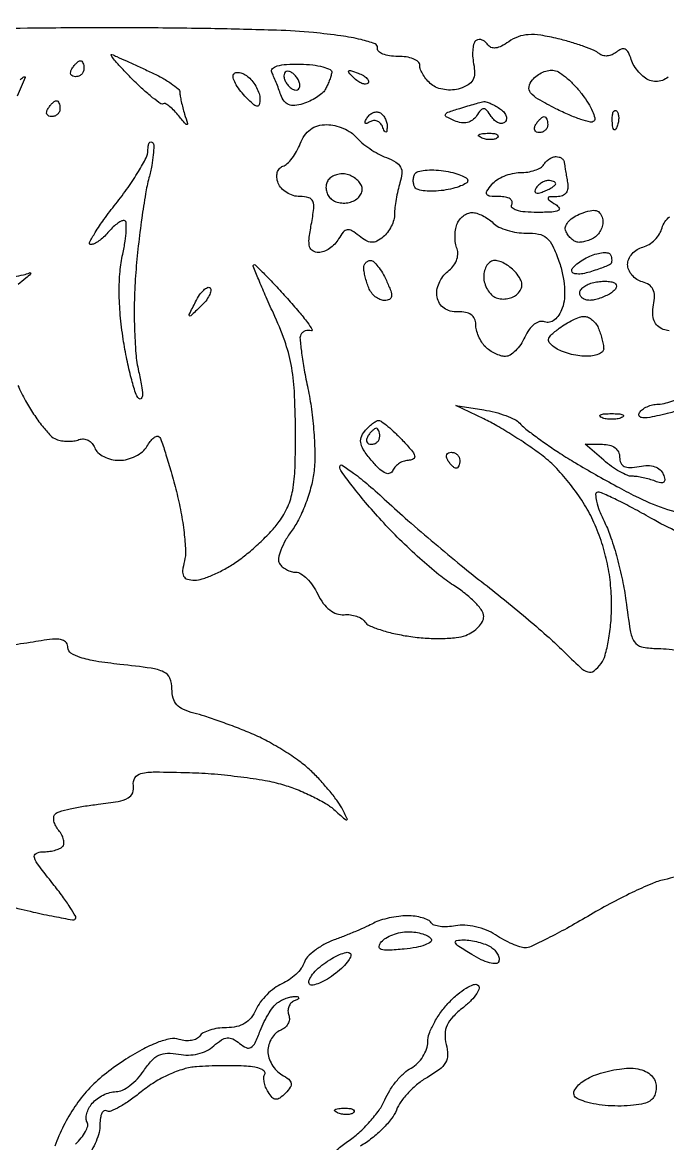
# Model space of a CAD drawing. Extents: x 0 to 102, y 0 to 135.
# Drawn here: x 12.55 to 19.37, y 74.41 to 86.27 of the extents above; entities that cross this region are included whole.
import ezdxf

# ---------------------------------------------------------------- set-up
doc = ezdxf.new("R2010")
doc.units = 0
doc.header["$MEASUREMENT"] = 0

msp = doc.modelspace()

# ---------------------------------------------------------------- linework, layer by layer
for points in [[(19.38032, 85.69651, -0.082035), (19.31731, 85.660523, -0.088886), (19.250249, 85.648464, -0.092012), (19.184039, 85.660711, -0.074376), (19.125583, 85.693785, -0.045749), (19.067867, 85.748072, -0.044829), (19.019465, 85.81377, -0.059579), (18.988806, 85.88127, 0.040076), (18.958521, 85.955485, 0.161223), (18.924288, 85.989592, 0.216212), (18.883121, 85.991156, 0.076358), (18.831292, 85.960067, -0.073435), (18.785329, 85.932132, -0.078066), (18.734205, 85.91942, -0.085931), (18.685937, 85.923463, -0.120695), (18.648057, 85.943924, 0.083386), (18.597179, 85.976468, 0.013769), (18.488389, 86.019311, 0.014796), (18.356261, 86.062808, 0.012598), (18.21454, 86.101001, 0.019679), (18.030056, 86.138147, 0.054933), (17.898386, 86.144682, 0.073755), (17.792144, 86.122324, 0.064177), (17.691344, 86.069483, -0.034976), (17.615218, 86.023738, -0.083468), (17.552499, 86.004019, -0.129275), (17.504107, 86.009808, -0.161646), (17.469608, 86.038673, 0.076025), (17.444015, 86.068731, 0.089313), (17.411881, 86.087799, 0.100739), (17.378343, 86.093094, 0.128036), (17.3485, 86.083899, 0.179413), (17.325184, 86.053991, 0.0484), (17.312415, 85.994201, 0.042566), (17.310254, 85.918654, 0.033112), (17.320316, 85.837045, -0.048043), (17.329818, 85.735029, -0.123912), (17.311667, 85.663857, -0.133169), (17.263096, 85.612862, -0.059476), (17.178011, 85.574237, -0.060631), (17.098392, 85.559236, -0.052483), (17.013399, 85.562618, -0.054517), (16.93463, 85.58303, -0.082747), (16.87364, 85.618569, -0.042625), (16.826639, 85.664873, -0.039616), (16.786884, 85.719571, -0.042079), (16.759503, 85.774124, -0.095559), (16.7508, 85.819244, 0.219009), (16.733539, 85.85676, 0.079986), (16.682459, 85.88799, 0.060411), (16.607232, 85.908683, 0.040547), (16.51815, 85.914635, -0.038694), (16.430264, 85.920181, -0.064515), (16.358897, 85.939872, -0.094235), (16.314021, 85.969658, -0.249521), (16.30271, 86.005231, 0.369579), (16.277338, 86.048854, 0.025596), (16.129955, 86.092001, 0.024029), (15.915574, 86.132245, 0.010277), (15.62591, 86.16628, 0.016314), (15.234908, 86.191254, 0.0033), (14.539336, 86.208339, 0.003479), (13.729732, 86.217244, 0.00325), (12.9015, 86.215208, 0.001536), (11.6908, 86.200644, 0.016104)], [(12.522021, 85.66683, -0.0149), (12.553273, 85.694378, -0.174926), (12.568296, 85.6998, -0.537557), (12.574672, 85.69016, -0.001122), (12.491048, 85.494777, -0.005028)], [(19.388208, 83.01054, -0.069273), (19.327125, 83.024719, -0.093286), (19.267001, 83.061784, -0.113578), (19.229411, 83.116011, -0.094347), (19.215154, 83.189428, -0.048177), (19.223869, 83.283277, 0.045038), (19.233547, 83.380841, 0.114356), (19.218182, 83.449918, 0.138211), (19.176535, 83.49728, 0.079934), (19.106631, 83.528104, -0.079997), (19.04693, 83.554439, -0.072794), (18.996293, 83.598888, -0.075747), (18.962158, 83.654088, -0.100999), (18.9504, 83.7117, -0.104048), (18.962542, 83.769414, -0.075835), (18.997805, 83.824907, -0.07214), (19.050107, 83.869799, -0.077529), (19.111778, 83.896642, 0.076712), (19.176639, 83.924748, 0.055901), (19.238149, 83.973851, 0.055901), (19.287252, 84.035361, 0.076712), (19.315358, 84.100222, -0.088625), (19.344526, 84.163392, -0.079179), (19.394727, 84.215435, -0.078271)], [(12.497431, 82.432412, 0.023874), (12.578627, 82.269316, 0.018857), (12.664881, 82.127797, 0.022084), (12.757406, 82.000694, 0.021709), (12.843916, 81.901421, 0.1115), (12.904268, 81.861144, 0.052546), (12.960284, 81.846158, 0.035864), (13.026006, 81.840577, 0.036147), (13.090927, 81.844427, 0.058794), (13.144383, 81.858017, -0.112844), (13.192508, 81.864881, -0.100215), (13.241149, 81.850745, -0.094184), (13.282825, 81.817699, -0.086758), (13.310928, 81.770762, 0.119607), (13.345758, 81.720338, 0.065082), (13.40831, 81.677705, 0.059039), (13.487391, 81.64881, 0.05816), (13.571441, 81.639, 0.063075), (13.657867, 81.649946, 0.05375), (13.743941, 81.682283, 0.056204), (13.816844, 81.729947, 0.092576), (13.863851, 81.786345, -0.035702), (13.89879, 81.839491, -0.06286), (13.935642, 81.876854, -0.096453), (13.968472, 81.893713, -0.2734), (13.992452, 81.887548, -0.115684), (14.015725, 81.850015, -0.004777), (14.065124, 81.698497, -0.008078), (14.119418, 81.516187, -0.005624), (14.17505, 81.308765, -0.016363), (14.223539, 81.089951, -0.017418), (14.256452, 80.872937, -0.017268), (14.271735, 80.685023, -0.073262), (14.260542, 80.573062, 0.031822), (14.24149, 80.469702, 0.152392), (14.252315, 80.411471, 0.208392), (14.291653, 80.380071, 0.065778), (14.367877, 80.37, 0.078673), (14.447452, 80.382599, 0.023988), (14.561834, 80.425915, 0.023363), (14.687162, 80.487494, 0.023547), (14.80586, 80.56035, 0.023697), (14.925863, 80.650627, 0.015601), (15.055373, 80.765033, 0.015709), (15.174673, 80.884516, 0.029036), (15.262521, 80.989844, 0.056713), (15.353818, 81.147901, 0.058685), (15.405977, 81.320637, 0.036657), (15.430718, 81.5606, 0.008706), (15.435563, 81.962744, 0.01189), (15.42368, 82.370335, 0.033611), (15.389575, 82.652881, 0.039261), (15.321504, 82.90292, 0.021742), (15.201817, 83.195954, -0.004406), (15.115303, 83.388428, -0.007279), (15.046049, 83.552662, -0.00213), (14.989383, 83.694438, -0.365338), (14.994254, 83.708916, -0.343317), (15.009797, 83.707109, -0.002524), (15.107823, 83.609707, -0.007892), (15.220307, 83.493184, -0.00481), (15.349634, 83.352217, -0.007778), (15.472035, 83.211864, -0.016415), (15.561605, 83.098527, -0.022456), (15.613544, 83.021134, -0.698438), (15.603434, 83.008455, 0.083267), (15.570698, 83.013591, 0.082339), (15.537942, 83.007804, 0.086732), (15.510214, 82.992214, 0.107994), (15.491888, 82.969103, 0.139493), (15.483497, 82.92248, 0.007808), (15.500528, 82.774719, 0.011531), (15.52794, 82.597457, 0.008156), (15.566534, 82.399769, -0.019245), (15.604415, 82.179917, -0.014418), (15.629756, 81.935496, -0.014629), (15.640245, 81.703695, -0.032062), (15.631702, 81.526359, -0.035934), (15.601819, 81.365861, -0.024704), (15.546161, 81.18926, -0.024981), (15.475273, 81.02375, -0.045538), (15.399042, 80.898185, 0.029402), (15.330125, 80.7925, 0.038778), (15.280989, 80.688547, 0.043109), (15.255699, 80.599886, 0.188505), (15.265329, 80.547243, 0.079139), (15.295895, 80.511791, 0.053394), (15.340221, 80.481814, 0.052627), (15.390765, 80.461462, 0.069521), (15.439877, 80.4546, -0.148776), (15.492872, 80.438474, -0.049449), (15.55619, 80.386259, -0.044078), (15.618867, 80.310979, -0.037692), (15.671132, 80.22195, 0.044511), (15.729985, 80.124753, 0.068575), (15.798326, 80.054325, 0.08228), (15.872679, 80.013772, 0.107043), (15.949463, 80.004369, -0.052962), (16.016489, 80.003404, -0.052556), (16.081998, 79.988394, -0.057422), (16.136421, 79.962442, -0.114884), (16.169833, 79.928825, 0.154126), (16.214887, 79.889992, 0.022187), (16.329978, 79.846518, 0.023439), (16.475067, 79.806375, 0.018094), (16.636368, 79.775876, 0.021394), (16.807506, 79.757337, 0.020445), (16.982221, 79.753101, 0.020883), (17.136561, 79.762125, 0.065844), (17.23725, 79.785877, 0.054548), (17.310048, 79.823053, 0.057475), (17.371685, 79.874544, 0.064187), (17.413634, 79.93186, 0.126574), (17.4276, 79.986145, 0.159197), (17.407234, 80.048488, 0.034763), (17.333416, 80.135953, 0.032901), (17.229718, 80.229604, 0.026421), (17.106973, 80.31648, -0.030948), (16.953626, 80.427112, -0.011386), (16.751054, 80.601096, -0.011236), (16.537835, 80.801675, -0.01325), (16.345573, 81.001159, -0.008711), (16.176706, 81.192516, -0.012468), (16.034277, 81.368398, -0.008381), (15.922618, 81.518684, -0.156825), (15.9048, 81.574096, -0.593315), (15.928953, 81.587285, -0.017091), (16.049491, 81.503872, -0.01782), (16.208312, 81.376707, -0.0093), (16.397365, 81.207728, 0.007257), (16.625238, 81.002368, 0.004192), (16.904976, 80.761643, 0.004189), (17.189808, 80.524727, 0.00701), (17.433715, 80.330926, -0.006481), (17.663122, 80.149041, -0.005367), (17.902778, 79.949604, -0.005423), (18.11857, 79.761998, -0.014497), (18.266912, 79.622278, 0.008691), (18.448135, 79.447574, 0.106744), (18.530217, 79.398703, 0.253645), (18.594341, 79.409874, 0.067637), (18.668762, 79.487171, 0.090386), (18.7122, 79.576845, 0.023461), (18.747952, 79.73385, 0.02306), (18.772425, 79.91979, 0.021631), (18.780374, 80.11122, 0.026488), (18.767647, 80.343562, 0.027633), (18.73043, 80.569947, 0.027674), (18.668544, 80.79053, 0.026744), (18.582087, 81.00553, 0.032094), (18.480675, 81.191175, 0.024348), (18.347201, 81.381001, 0.024706), (18.19947, 81.552557, 0.039028), (18.055173, 81.68233, 0.013548), (17.907358, 81.789506, 0.009454), (17.73522, 81.902616, 0.009545), (17.56592, 82.004872, 0.019479), (17.42861, 82.077286), (17.1315, 82.219472), (17.4276, 82.172582, -0.024412), (17.547158, 82.147614, -0.02574), (17.661572, 82.111449, -0.026505), (17.75631, 82.070203, -0.095683), (17.8083, 82.030317, 0.043536), (17.861164, 81.980256, 0.007842), (17.968692, 81.897581, 0.008406), (18.098141, 81.804583, 0.007517), (18.235515, 81.712379, 0.009993), (18.399244, 81.610613, 0.004896), (18.611608, 81.487228, 0.004855), (18.834897, 81.363255, 0.007026), (19.034715, 81.258445, 0.033798), (19.332858, 81.13188, 0.034359), (19.643714, 81.047454, 0.021492)], [(12.456391, 83.584634, 0.017731), (12.559077, 83.602872, 0.065618), (12.62094, 83.624915, -0.359532), (12.631852, 83.62251, -0.374059), (12.631281, 83.611602, -0.027214), (12.582637, 83.566452, -0.007118), (12.499765, 83.499503, 0.033546)], [(19.501926, 82.167909, -0.00417), (19.370062, 82.133663, -0.007359), (19.260561, 82.107903, -0.01969), (19.1585, 82.089653, -0.081629), (19.096121, 82.091233, -0.25841), (19.072264, 82.111083, -0.235367), (19.075204, 82.143209, -0.096106), (19.106442, 82.177065, -0.051616), (19.155634, 82.205943, -0.048731), (19.213888, 82.225916, -0.054777), (19.272643, 82.233208, 0.067875), (19.356244, 82.245807, 0.009581), (19.522784, 82.298107, 0.010779)], [(19.488751, 80.876154, -0.022253), (19.193902, 81.028092, 0.007134), (19.005543, 81.132477, 0.0098), (18.83309, 81.220551, 0.006887), (18.687258, 81.288993, 0.10666), (18.633466, 81.3006, 0.41757), (18.611702, 81.278585, 0.054154), (18.620452, 81.2058, 0.037941), (18.653073, 81.101709, 0.019979), (18.708298, 80.977878, -0.033665), (18.774088, 80.818796, -0.015155), (18.839715, 80.602456, -0.014925), (18.895479, 80.368903, -0.01969), (18.931458, 80.153028, 0.008573), (18.977098, 79.835873, 0.100066), (19.020902, 79.719332, 0.199782), (19.096705, 79.66551, 0.05256), (19.247624, 79.647614, -0.021162), (19.358568, 79.64147, -0.014665), (19.483209, 79.625559, -0.014817)], [(12.402204, 76.919371, 0.005537), (12.660992, 76.857031, 0.00871), (12.884694, 76.809843, 0.003533), (13.075186, 76.774509, 0.237101), (13.105983, 76.783674, 0.347786), (13.109802, 76.809554, 0.011056), (13.051025, 76.906511, 0.01703), (12.971052, 77.02312, 0.010435), (12.869346, 77.155233, -0.007238), (12.718885, 77.348114, -0.081713), (12.673835, 77.433615, -0.357451), (12.689988, 77.475922, -0.130603), (12.756513, 77.4936, 0.031548), (12.821499, 77.497704, 0.03188), (12.88522, 77.509952, 0.033616), (12.939026, 77.527832, 0.099668), (12.971266, 77.549266, 0.17442), (12.985359, 77.579199, 0.081568), (12.982403, 77.622531, 0.065749), (12.963593, 77.672173, 0.049847), (12.93101, 77.72051, -0.051912), (12.898604, 77.769015, -0.067497), (12.880277, 77.819149, -0.083148), (12.878084, 77.863182, -0.168892), (12.893, 77.894, -0.128075), (12.935656, 77.919029, -0.012879), (13.050899, 77.94847, -0.015494), (13.192438, 77.976186, -0.011731), (13.349206, 77.998107, 0.014129), (13.558921, 78.028457, 0.080311), (13.665159, 78.065115, 0.177365), (13.713115, 78.119007, 0.137142), (13.7213, 78.197791, -0.18147), (13.736666, 78.277702, -0.201997), (13.800116, 78.323303, -0.057907), (13.949689, 78.33965, -0.005663), (14.3135, 78.333044, -0.013554), (14.577199, 78.318107, -0.01107), (14.858213, 78.288255, -0.011228), (15.115681, 78.24923, -0.028632), (15.29945, 78.206176, -0.022266), (15.452894, 78.153292, -0.018842), (15.610001, 78.08424, -0.019259), (15.748525, 78.0103, -0.049249), (15.84051, 77.943622, 0.001778), (15.960022, 77.838359, 0.228533), (15.978558, 77.833245, 0.503258), (15.984084, 77.844451, 0.003193), (15.92439, 77.9589, 0.037702), (15.873592, 78.039475, 0.013924), (15.79061, 78.145141, 0.013708), (15.693262, 78.255913, 0.016056), (15.59483, 78.35531, 0.03314), (15.475783, 78.453949, 0.016589), (15.313549, 78.563159, 0.016394), (15.137503, 78.665488, 0.02325), (14.9742, 78.74382, 0.007935), (14.811391, 78.809773, 0.006681), (14.63699, 78.874555, 0.006749), (14.476195, 78.929416, 0.018504), (14.36085, 78.962371, -0.044763), (14.250434, 79.000285, -0.104228), (14.180002, 79.051415, -0.117749), (14.141251, 79.122224, -0.066679), (14.1282, 79.219656, 0.099214), (14.10572, 79.33183, 0.185892), (14.042681, 79.397738, 0.075539), (13.907208, 79.438057, 0.007948), (13.5783, 79.478578, -0.012194), (13.324589, 79.512024, -0.038982), (13.15862, 79.551477, -0.065156), (13.059664, 79.598237, -0.255138), (13.0284, 79.655519, 0.159139), (13.011932, 79.705948, 0.161854), (12.968979, 79.736523, 0.088116), (12.892626, 79.745877, 0.025796), (12.7746, 79.733385, -0.000142), (12.660529, 79.715357, -0.000089), (12.527013, 79.694319, -0.000089), (12.395503, 79.673645, -0.000163)], [(19.46069, 77.23058, -0.016189), (19.336541, 77.198924, 0.046394), (19.20538, 77.156907, 0.011081), (18.996561, 77.062425, 0.011295), (18.760635, 76.942687, 0.010957), (18.52792, 76.811245, -0.007541), (18.305751, 76.683751, -0.010319), (18.101742, 76.576173, -0.007389), (17.929145, 76.492832, -0.109199), (17.863853, 76.4784, -0.081646), (17.810299, 76.487204, -0.021654), (17.72924, 76.518565, -0.021371), (17.638878, 76.562796, -0.020529), (17.551367, 76.615132, 0.050853), (17.45517, 76.665021, 0.038335), (17.341325, 76.700258, 0.039077), (17.226899, 76.717017, 0.064136), (17.129324, 76.711078, -0.034598), (17.044326, 76.700854, -0.043885), (16.965338, 76.703791, -0.050128), (16.902681, 76.718135, -0.174746), (16.870688, 76.743546, 0.143415), (16.839293, 76.771774, 0.041407), (16.777715, 76.795282, 0.037962), (16.700568, 76.811404, 0.032545), (16.617759, 76.8168, 0.031324), (16.527506, 76.81114, 0.022519), (16.42795, 76.794022, 0.022862), (16.334337, 76.769015, 0.044764), (16.263202, 76.739257, -0.015333), (16.188259, 76.70259, -0.005517), (16.079512, 76.654895, -0.005466), (15.959123, 76.605218, -0.006459), (15.844163, 76.560958, 0.036218), (15.736755, 76.512089, 0.037606), (15.638941, 76.448761, 0.040443), (15.563514, 76.381179, 0.113491), (15.527685, 76.320495, -0.084409), (15.496982, 76.260904, -0.041818), (15.440227, 76.197197, -0.039934), (15.368628, 76.139342, -0.046632), (15.292222, 76.096943, 0.056199), (15.212928, 76.050942, 0.036674), (15.132711, 75.981814, 0.036691), (15.063515, 75.901772, 0.056576), (15.017589, 75.82275, -0.06613), (14.966333, 75.7383, -0.086661), (14.898621, 75.678871, -0.082628), (14.812135, 75.644071, -0.054474), (14.705332, 75.6324, 0.035425), (14.613782, 75.625905, 0.039973), (14.527796, 75.606538, 0.043825), (14.458767, 75.57824, 0.135974), (14.422173, 75.544359, -0.140884), (14.389305, 75.514509, -0.072799), (14.336028, 75.497324, -0.063147), (14.271491, 75.494705, -0.055499), (14.205322, 75.507873, 0.125381), (14.1094, 75.513431, 0.043306), (13.974896, 75.475023, 0.03437), (13.809855, 75.398649, 0.018207), (13.616233, 75.282969, 0.026864), (13.409551, 75.132695, 0.036231), (13.241191, 74.974331, 0.037475), (13.101778, 74.797868, 0.032076), (12.982091, 74.593403, 0.026537), (12.888402, 74.379252, 0.031672)], [(15.872347, 74.340008, -0.0301), (15.986356, 74.427251, 0.035111), (16.105623, 74.520425, 0.026797), (16.222608, 74.637776, 0.027407), (16.320689, 74.760199, 0.055714), (16.380736, 74.867715, -0.040951), (16.432905, 74.967951, -0.031907), (16.504848, 75.067555, -0.03279), (16.584446, 75.152166, -0.064832), (16.659315, 75.205715, 0.071928), (16.726661, 75.255336, 0.056537), (16.783675, 75.325952, 0.057639), (16.822361, 75.405807, 0.084192), (16.8354, 75.482697, -0.089181), (16.850951, 75.569193, -0.034507), (16.901331, 75.680578, -0.032805), (16.973954, 75.796583, -0.034778), (17.059846, 75.899713, -0.026931), (17.151707, 75.9858, -0.038999), (17.242103, 76.050493, -0.044279), (17.319479, 76.08832, -0.234085), (17.365116, 76.084032, -0.327822), (17.378466, 76.05096, -0.081193), (17.353603, 75.994057, -0.052434), (17.296186, 75.922872, -0.028544), (17.212424, 75.847881, 0.031324), (17.099929, 75.746033, 0.084591), (17.038968, 75.657617, 0.104809), (17.01788, 75.565895, 0.065855), (17.030484, 75.456188, -0.060928), (17.044318, 75.345378, -0.130978), (17.022524, 75.262784, -0.103505), (16.95793, 75.189835, -0.029701), (16.831065, 75.106643, 0.040932), (16.729324, 75.036613, 0.032103), (16.63117, 74.945384, 0.033022), (16.550491, 74.847978, 0.065696), (16.503031, 74.759962, -0.074303), (16.452305, 74.669628, -0.0309), (16.359646, 74.564357, -0.029724), (16.244696, 74.461938, -0.033848), (16.123095, 74.378619, 0.032784)], [(13.106438, 74.399761, 0.036278), (13.168708, 74.464924, 0.049922), (13.213773, 74.532168, 0.060604), (13.236845, 74.591724, 0.203261), (13.230622, 74.632212, -0.141294), (13.219854, 74.670692, -0.064747), (13.227046, 74.722781, -0.056569), (13.249697, 74.779571, -0.050086), (13.285276, 74.832406, -0.061588), (13.335381, 74.879559, -0.044107), (13.401286, 74.919412, -0.044586), (13.472049, 74.946582, -0.069484), (13.536629, 74.9556, 0.113972), (13.604074, 74.971176, 0.047439), (13.68427, 75.020205, 0.04367), (13.76368, 75.091389, 0.043187), (13.829846, 75.175533, -0.038568), (13.912427, 75.282569, -0.098107), (13.990712, 75.340974, -0.107504), (14.080752, 75.362171, -0.052167), (14.199126, 75.351819, 0.052049), (14.301902, 75.342807, 0.053943), (14.403053, 75.355448, 0.05635), (14.495037, 75.388472, 0.068685), (14.570763, 75.439662, -0.035612), (14.651627, 75.502471, -0.124224), (14.713408, 75.524465, -0.143867), (14.772867, 75.512972, -0.054054), (14.844311, 75.465681, 0.065747), (14.914686, 75.42142, 0.250727), (14.964739, 75.424487, 0.144796), (15.008522, 75.473345, 0.019941), (15.062691, 75.600333, -0.024863), (15.105028, 75.69694, -0.025), (15.156677, 75.788684, -0.02578), (15.209646, 75.863784, -0.084852), (15.254443, 75.904333, -0.036189), (15.299112, 75.92839, -0.028891), (15.350242, 75.947864, -0.029726), (15.399915, 75.960374, -0.062788), (15.4395, 75.962826, -0.069072), (15.464425, 75.957735, -0.414161), (15.469581, 75.946954, -0.184891), (15.457409, 75.932645, -0.028485), (15.423103, 75.916355, 0.107128), (15.387811, 75.892221, 0.0975), (15.364231, 75.854873, 0.093777), (15.355996, 75.810067, 0.090539), (15.364515, 75.764751, -0.118473), (15.37056, 75.71871, -0.100629), (15.355761, 75.671846, -0.092439), (15.322277, 75.631342, -0.082493), (15.275162, 75.603672, 0.098852), (15.224781, 75.571842, 0.066858), (15.182105, 75.518715, 0.063868), (15.153245, 75.453329, 0.07215), (15.1434, 75.385459, 0.077526), (15.15437, 75.315135, 0.055834), (15.18689, 75.242517, 0.055672), (15.234817, 75.178657, 0.075654), (15.29145, 75.134273, -0.035036), (15.364611, 75.085947, -0.181858), (15.389773, 75.045563, -0.202688), (15.380702, 75.001388, -0.044576), (15.330227, 74.940426, -0.035506), (15.269679, 74.887412, -0.179948), (15.227434, 74.87471, -0.197179), (15.18953, 74.893178, -0.043651), (15.145459, 74.952268, -0.045558), (15.119667, 75.003997, -0.048831), (15.104393, 75.058364, -0.054315), (15.101073, 75.107288, -0.128913), (15.111675, 75.141911, 0.346268), (15.108622, 75.168788, 0.09822), (15.071326, 75.194041, 0.055901), (15.003973, 75.213969, 0.028034), (14.915743, 75.224602, 0.012337), (14.804086, 75.228983, 0.006204), (14.663017, 75.229283, 0.006157), (14.517083, 75.225986, 0.009078), (14.389111, 75.219189, 0.055306), (14.252533, 75.194094, 0.033225), (14.098017, 75.136173, 0.03174), (13.942816, 75.053684, 0.03436), (13.803583, 74.954142, -0.019013), (13.684878, 74.863648, -0.027928), (13.573554, 74.794242, -0.026842), (13.480583, 74.749563, -0.241508), (13.436922, 74.753048, 0.278964), (13.41042, 74.753299, 0.147727), (13.387398, 74.72823, 0.076739), (13.371773, 74.677053, 0.035806), (13.3668, 74.607704, -0.060551), (13.356649, 74.52419, -0.036298), (13.325696, 74.429029, -0.03588), (13.280451, 74.337423, -0.051312)]]:
    msp.add_lwpolyline(points, format="xyb")
for points in [[(13.4937, 85.935472, -0.001136), (13.544076, 85.912695, -0.000164), (13.646641, 85.865999, -0.000186), (13.767883, 85.810696, -0.000159), (13.89555, 85.752357, -0.017949), (14.017081, 85.691409, -0.025766), (14.119608, 85.628231, -0.023904), (14.195762, 85.570148, -0.221368), (14.2128, 85.53355, 0.041289), (14.215985, 85.495041, 0.011721), (14.227254, 85.435969, 0.011723), (14.24317, 85.369607, 0.012156), (14.262006, 85.304869, -0.004137), (14.292984, 85.204436, -0.466982), (14.286226, 85.194185, -0.251369), (14.270294, 85.200518, -0.002558), (14.190191, 85.296635, 0.022747), (14.141353, 85.350646, 0.037044), (14.094752, 85.3912, 0.043257), (14.055928, 85.415303, 0.311316), (14.035235, 85.412503, -0.356945), (14.010754, 85.41122, -0.010835), (13.924289, 85.477633, -0.016849), (13.821165, 85.566332, -0.010268), (13.7052, 85.677565, -0.007338), (13.59718, 85.788739, -0.017372), (13.520931, 85.875396, -0.037692), (13.485361, 85.926126, -0.73269)], [(13.160293, 85.869, -0.210953), (13.174559, 85.862701, -0.081139), (13.186641, 85.844149, -0.061769), (13.194864, 85.816789, -0.042167), (13.1976, 85.7844, -0.105053), (13.190742, 85.75212, -0.099167), (13.171282, 85.724651, -0.09642), (13.142207, 85.70624, -0.093332), (13.108007, 85.6998, -0.108972), (13.077979, 85.706423, -0.182303), (13.060091, 85.724651, -0.161196), (13.057459, 85.752074, -0.082592), (13.0707, 85.7844, -0.029505), (13.093457, 85.816783, -0.035638), (13.118586, 85.844149, -0.038439), (13.142465, 85.863455, -0.151918)], [(15.485732, 85.83278, -0.02316), (15.617542, 85.824351, -0.038982), (15.726374, 85.803635, -0.048146), (15.801448, 85.775185, -0.329068), (15.818526, 85.7421, -0.035243), (15.809366, 85.702932, -0.017303), (15.792531, 85.654543, -0.017074), (15.771488, 85.60526, -0.023768), (15.749118, 85.562832, -0.084131), (15.71516, 85.522566, -0.033574), (15.656862, 85.479595, -0.032042), (15.586385, 85.440726, -0.034853), (15.513437, 85.41241, -0.050586), (15.427031, 85.394939, -0.121794), (15.362889, 85.404238, -0.138519), (15.315585, 85.441076, -0.074143), (15.280733, 85.507078, 0.006265), (15.25726, 85.571312, 0.005007), (15.230408, 85.639951, 0.005063), (15.204274, 85.702984, 0.012756), (15.183619, 85.74818, -0.334966), (15.190857, 85.785364, -0.115273), (15.24195, 85.813446, -0.054034), (15.340796, 85.829913, -0.018667)], [(14.939432, 85.693549, -0.05667), (14.985113, 85.645952, -0.043436), (15.023736, 85.585001, -0.044528), (15.050105, 85.520667, -0.075142), (15.0588, 85.463139, -0.061137), (15.051459, 85.403328, -0.400262), (15.028222, 85.388594, -0.139876), (14.986904, 85.409808, -0.01176), (14.900419, 85.494648, -0.03102), (14.842633, 85.561951, -0.042386), (14.800022, 85.629507, -0.048879), (14.77658, 85.688145, -0.204359), (14.78105, 85.725058, -0.207188), (14.805258, 85.743026, -0.106978), (14.843668, 85.74367, -0.076145), (14.89087, 85.726527, -0.048125)], [(15.3972, 85.7421, 0.076764), (15.36485, 85.75579, 0.154201), (15.337451, 85.754176, 0.186277), (15.319304, 85.73783, 0.117858), (15.3126, 85.709786, 0.085235), (15.318821, 85.673558, 0.053414), (15.337451, 85.634678, 0.051777), (15.364838, 85.599173, 0.064269), (15.3972, 85.5729, 0.076764), (15.42955, 85.55921, 0.154201), (15.456949, 85.560824, 0.186277), (15.475096, 85.57717, 0.117858), (15.4818, 85.605214, 0.085235), (15.475579, 85.641442, 0.053414), (15.456949, 85.680322, 0.051777), (15.429562, 85.715827, 0.064269)], [(16.098799, 85.736661, -0.036269), (16.153586, 85.711113, -0.070189), (16.192024, 85.681954, -0.120343), (16.208725, 85.654227, -0.278911), (16.203139, 85.631539, -0.20742), (16.17723, 85.6213, -0.082976), (16.139042, 85.628971, -0.063152), (16.09486, 85.652535, -0.043285), (16.05144, 85.689302, -0.011214), (15.998409, 85.745184, -0.400052), (15.998806, 85.76153, -0.286372), (16.017844, 85.765939, -0.008399)], [(18.172254, 85.766878, -0.099706), (18.232163, 85.742017, -0.029344), (18.311712, 85.681444, -0.028194), (18.39519, 85.601171, -0.026937), (18.470469, 85.510835, -0.022626), (18.532962, 85.418625, -0.034475), (18.577731, 85.332937, -0.037369), (18.602247, 85.263152, -0.268305), (18.593383, 85.229983, -0.259692), (18.556406, 85.21946, -0.020627), (18.454706, 85.247844, -0.023821), (18.329734, 85.295033, -0.015767), (18.190923, 85.360419, -0.012878), (18.002022, 85.463004, -0.09141), (17.922986, 85.530331, -0.224145), (17.907473, 85.593201, -0.12404), (17.942295, 85.666049, -0.062208), (17.991507, 85.712247, -0.054137), (18.052847, 85.747481, -0.056929), (18.116468, 85.767125, -0.095377)], [(12.906493, 85.446, -0.210953), (12.920759, 85.439701, -0.081139), (12.932841, 85.421149, -0.061769), (12.941064, 85.393789, -0.042167), (12.9438, 85.3614, -0.105053), (12.936942, 85.32912, -0.099167), (12.917482, 85.301651, -0.09642), (12.888407, 85.28324, -0.093332), (12.854207, 85.2768, -0.108972), (12.824179, 85.283423, -0.182303), (12.806291, 85.301651, -0.161196), (12.803659, 85.329074, -0.082592), (12.8169, 85.3614, -0.029505), (12.839657, 85.393783, -0.035638), (12.864786, 85.421149, -0.038439), (12.888665, 85.440455, -0.151918)], [(17.4276, 85.436272, -0.122812), (17.45134, 85.434434, -0.020947), (17.494032, 85.418193, -0.021755), (17.543602, 85.394314, -0.017876), (17.59435, 85.364704, -0.060905), (17.637101, 85.329737, -0.094362), (17.662973, 85.289849, -0.125728), (17.668248, 85.251612, -0.169686), (17.6532, 85.2204, -0.170147), (17.621889, 85.205339, -0.124482), (17.58337, 85.210627, -0.09353), (17.543063, 85.236499, -0.060657), (17.5076, 85.27925, 0.028554), (17.461059, 85.343296, 0.214315), (17.428315, 85.359644, 0.230793), (17.395931, 85.345459, 0.033026), (17.351538, 85.285622, -0.088646), (17.308591, 85.239438, -0.106847), (17.254888, 85.214679, -0.095901), (17.191124, 85.212901, -0.059328), (17.118888, 85.233817, -0.018809), (17.031325, 85.274825, -0.391516), (17.022239, 85.299805, -0.214021), (17.04802, 85.323901, -0.008463), (17.1738, 85.364612, -0.002296), (17.257887, 85.389843, -0.002934), (17.335597, 85.412277, -0.002276), (17.400915, 85.430399, -0.024735)], [(18.832313, 85.338487, -0.126455), (18.848661, 85.310829, -0.060344), (18.855358, 85.269772, -0.05415), (18.852192, 85.222603, -0.051402), (18.838991, 85.176337, -0.054073), (18.820248, 85.141087, -0.470617), (18.80483, 85.139628, -0.168741), (18.792874, 85.164311, -0.018894), (18.787879, 85.22745, -0.028489), (18.788809, 85.286347, -0.077125), (18.798176, 85.326954, -0.208169), (18.813797, 85.342397, -0.296942)], [(16.333646, 85.315487, -0.084302), (16.363279, 85.289403, -0.057913), (16.387304, 85.251515, -0.056823), (16.402423, 85.20821, -0.072265), (16.405721, 85.166057, -0.020929), (16.400841, 85.121063, -0.402866), (16.390666, 85.113248, -0.260933), (16.377513, 85.122668, -0.013901), (16.356195, 85.171577, 0.09373), (16.332932, 85.20786, 0.11358), (16.299366, 85.230215, 0.119157), (16.260698, 85.235041, 0.110583), (16.222903, 85.221956, -0.038844), (16.1891, 85.204532, -0.357602), (16.17439, 85.208899, -0.264648), (16.172983, 85.226921, -0.028521), (16.193674, 85.265109, -0.078004), (16.222999, 85.299277, -0.090333), (16.260043, 85.320766, -0.100781), (16.298898, 85.326424, -0.124968)], [(18.067093, 85.2768, -0.210953), (18.081359, 85.270501, -0.081139), (18.093441, 85.251949, -0.061769), (18.101664, 85.224589, -0.042167), (18.1044, 85.1922, -0.105053), (18.097542, 85.15992, -0.099167), (18.078082, 85.132451, -0.09642), (18.049007, 85.11404, -0.093332), (18.014807, 85.1076, -0.108972), (17.984779, 85.114223, -0.182303), (17.966891, 85.132451, -0.161196), (17.964259, 85.159874, -0.082592), (17.9775, 85.1922, -0.029505), (18.000257, 85.224583, -0.035638), (18.025386, 85.251949, -0.038439), (18.049265, 85.271255, -0.151918)], [(15.765447, 85.1922, -0.057909), (15.851528, 85.182197, -0.043634), (15.942068, 85.152334, -0.044573), (16.023351, 85.108467, -0.073656), (16.081314, 85.056487, 0.046895), (16.139015, 84.998907, 0.024359), (16.22058, 84.937934, 0.023993), (16.311162, 84.882989, 0.033498), (16.397246, 84.843479, -0.041523), (16.497211, 84.795643, -0.137058), (16.547535, 84.743647, -0.14893), (16.561342, 84.67587, -0.052151), (16.541478, 84.577342, 0.018766), (16.518974, 84.494621, 0.014088), (16.500235, 84.40214, 0.014293), (16.487532, 84.314012, 0.031483), (16.484023, 84.246092, -0.072038), (16.475773, 84.184202, -0.045291), (16.449553, 84.115966, -0.044591), (16.41069, 84.052077, -0.060687), (16.364417, 84.003084, -0.055256), (16.297938, 83.959307, -0.129925), (16.240309, 83.946812, -0.119515), (16.18091, 83.964072, -0.043036), (16.108113, 84.014595, 0.033602), (16.032314, 84.069345, 0.178195), (15.983037, 84.079626, 0.19118), (15.94093, 84.055248, 0.039515), (15.892409, 83.982654, -0.062791), (15.851761, 83.927558, -0.05368), (15.796666, 83.880916, -0.056183), (15.736178, 83.849195, -0.092953), (15.679681, 83.8386, -0.131466), (15.618279, 83.855029, -0.201384), (15.585381, 83.89826, -0.092897), (15.579732, 83.981488, -0.016989), (15.603118, 84.1347, 0.015349), (15.629576, 84.304303, 0.128069), (15.619535, 84.380692, 0.236466), (15.576195, 84.418777, 0.064225), (15.482978, 84.4308, -0.074558), (15.411714, 84.441486, -0.064444), (15.342782, 84.472799, -0.066855), (15.28651, 84.519111, -0.095859), (15.252424, 84.573777, -0.066589), (15.23844, 84.632594, -0.094373), (15.243142, 84.686048, -0.112705), (15.265705, 84.727311, -0.131802), (15.302847, 84.751849, 0.109703), (15.348656, 84.779326, 0.039447), (15.399836, 84.836157, 0.036823), (15.447921, 84.909445, 0.035947), (15.485173, 84.989572, -0.059403), (15.531746, 85.078598, -0.086256), (15.59351, 85.141946, -0.089105), (15.671403, 85.179403, -0.067726)], [(17.46285, 85.100921, -0.028489), (17.521747, 85.099991, -0.077125), (17.562354, 85.090624, -0.208169), (17.577797, 85.075003, -0.296942), (17.573888, 85.056487, -0.126455), (17.546229, 85.040139, -0.060344), (17.505172, 85.033442, -0.05415), (17.458003, 85.036608, -0.051402), (17.411737, 85.049809, -0.054073), (17.376487, 85.068552, -0.470617), (17.375028, 85.08397, -0.168741), (17.399711, 85.095926, -0.018894)], [(13.92226, 85.00334, -0.203702), (13.936612, 84.96777, -0.020189), (13.931083, 84.873838, -0.022876), (13.914176, 84.757973, -0.016167), (13.885088, 84.62969, 0.022308), (13.848683, 84.459471, 0.006928), (13.808996, 84.200791, 0.006911), (13.772602, 83.910111, 0.00756), (13.745459, 83.6271, 0.014593), (13.730727, 83.340238, 0.012811), (13.731774, 83.040235, 0.013021), (13.746751, 82.768951, 0.036252), (13.775935, 82.580525, -0.011499), (13.807193, 82.428775, -0.041895), (13.816652, 82.330957, -0.169577), (13.804178, 82.293727, -0.451661), (13.779586, 82.292174, -0.119769), (13.743368, 82.351647, -0.01237), (13.697064, 82.510368, -0.014832), (13.651562, 82.705181, -0.011337), (13.612999, 82.920624, -0.016806), (13.581967, 83.176182, -0.020292), (13.570695, 83.417642, -0.022163), (13.57906, 83.636241, -0.034626), (13.607524, 83.822326, 0.016505), (13.633402, 83.958339, 0.028584), (13.644639, 84.072814, 0.029733), (13.64305, 84.157503, 0.39149), (13.621966, 84.177, 0.12716), (13.589894, 84.168709, 0.033443), (13.544947, 84.139723, 0.03173), (13.496512, 84.098671, 0.027894), (13.4514, 84.0501, -0.032383), (13.405476, 84.001537, -0.034634), (13.354633, 83.960477, -0.036975), (13.30635, 83.931784, -0.116085), (13.269874, 83.9232, -0.561346), (13.256846, 83.944555, -0.018755), (13.316035, 84.049688, -0.019413), (13.408824, 84.188545, -0.010246), (13.534033, 84.353797, 0.013891), (13.664366, 84.528442, 0.01759), (13.774417, 84.697093, 0.015766), (13.855936, 84.842335, 0.120559), (13.8744, 84.917797, -0.034209), (13.87769, 84.965828, -0.093601), (13.888459, 84.997954, -0.227568), (13.90429, 85.009093, -0.242351)], [(18.193993, 84.8538, -0.07684), (18.224895, 84.849023, -0.082295), (18.252117, 84.835162, -0.090054), (18.271533, 84.814568, -0.119233), (18.280073, 84.79035, 0.012203), (18.284373, 84.75642, 0.003168), (18.29297, 84.702049, 0.003219), (18.303562, 84.640185, 0.003281), (18.314887, 84.57885, -0.075872), (18.31722, 84.516972, -0.133447), (18.298407, 84.469744, -0.141175), (18.259247, 84.440228, -0.089278), (18.202664, 84.429505, 0.012188), (18.123212, 84.426835, 0.350997), (18.109016, 84.414051, 0.287721), (18.117176, 84.394629, 0.009757), (18.189, 84.3462, -0.115435), (18.225067, 84.308796, -0.454106), (18.216357, 84.282079, -0.089658), (18.149106, 84.266739, -0.010352), (17.993657, 84.262895, -0.021008), (17.865039, 84.267784, -0.054884), (17.774315, 84.2852, -0.11662), (17.728004, 84.312428, -0.353927), (17.7237, 84.3462, 0.21812), (17.727687, 84.378174, 0.175855), (17.706415, 84.405949, 0.097701), (17.658509, 84.424765, 0.044899), (17.591434, 84.4308, -0.020574), (17.492944, 84.434854, -0.236876), (17.460844, 84.454423, -0.291908), (17.46118, 84.488501, -0.028711), (17.5122, 84.5577, -0.075572), (17.566825, 84.606311, -0.044511), (17.644199, 84.647323, -0.043376), (17.730835, 84.675241, -0.056318), (17.813666, 84.6846, 0.039551), (17.892581, 84.690852, 0.04255), (17.967555, 84.709451, 0.046682), (18.028306, 84.736692, 0.126268), (18.0621, 84.7692, -0.06081), (18.088005, 84.801561, -0.051032), (18.122411, 84.828949, -0.053229), (18.159681, 84.847599, -0.089642)], [(15.969127, 84.668134, 0.072), (15.913761, 84.670788, 0.064092), (15.857541, 84.657987, 0.0672), (15.809008, 84.632344, 0.099563), (15.776239, 84.597313, 0.099717), (15.760089, 84.553719, 0.077648), (15.760036, 84.503064, 0.075174), (15.775659, 84.453267, 0.08302), (15.804965, 84.412195, 0.09592), (15.849164, 84.382335, 0.062863), (15.908455, 84.365457, 0.060199), (15.973067, 84.36342, 0.06953), (16.033049, 84.377311, 0.072286), (16.083759, 84.405725, 0.084058), (16.121318, 84.446201, 0.095576), (16.140194, 84.492159, 0.130883), (16.137475, 84.536594, 0.090751), (16.1142, 84.578954, 0.056084), (16.073504, 84.618838, 0.053867), (16.022668, 84.650402, 0.064181)], [(17.000875, 84.703193, -0.02339), (17.099542, 84.683961, -0.035476), (17.182752, 84.657289, -0.039003), (17.242672, 84.62767, -0.264348), (17.2584, 84.6, -0.264348), (17.242672, 84.57233, -0.039003), (17.182752, 84.542711, -0.035476), (17.099542, 84.516039, -0.02339), (17.000875, 84.496807, -0.027275), (16.89908, 84.487499, -0.036223), (16.8062, 84.490821, -0.039397), (16.733058, 84.504655, -0.190128), (16.699782, 84.529505, -0.079461), (16.686358, 84.561706, -0.059169), (16.681811, 84.6, -0.059169), (16.686358, 84.638294, -0.079461), (16.699782, 84.670495, -0.190128), (16.733058, 84.695345, -0.039397), (16.8062, 84.709179, -0.036223), (16.89908, 84.712501, -0.027275)], [(18.109393, 84.6, 0.088797), (18.075124, 84.593866, 0.053277), (18.037987, 84.575433, 0.051183), (18.003774, 84.548359, 0.061454), (17.978099, 84.516369, 0.1144), (17.968457, 84.487826, 0.32948), (17.978555, 84.470927, 0.155351), (18.008657, 84.46829, 0.036408), (18.057706, 84.48312, 0.020646), (18.107999, 84.504841, 0.029555), (18.150432, 84.52847, 0.029412), (18.18149, 84.550923, 0.2252), (18.189, 84.566751, 0.219607), (18.183128, 84.579475, 0.077771), (18.165615, 84.590233, 0.059132), (18.139875, 84.597566, 0.039867)], [(18.683774, 84.197868, -0.088683), (18.686499, 84.143729, -0.06863), (18.671081, 84.086613, -0.068024), (18.640569, 84.035311, -0.08371), (18.599174, 83.998163, -0.04217), (18.549665, 83.972384, -0.039176), (18.495311, 83.954525, -0.041583), (18.444308, 83.946502, -0.095028), (18.405787, 83.951013, -0.085188), (18.372965, 83.967935, -0.048289), (18.339926, 83.998255, -0.046402), (18.311646, 84.036312, -0.056201), (18.292952, 84.076643, -0.186302), (18.295006, 84.120642, -0.084879), (18.327274, 84.169428, -0.066538), (18.383784, 84.21552, -0.048134), (18.456865, 84.251285, -0.030217), (18.55491, 84.281455, -0.117868), (18.617896, 84.281672, -0.183373), (18.658568, 84.254208, -0.097045)], [(17.303708, 84.2616, -0.077466), (17.354582, 84.25367, -0.037977), (17.41551, 84.228969, -0.036512), (17.476283, 84.193028, -0.043816), (17.527307, 84.150516, 0.08406), (17.587195, 84.108258, 0.038579), (17.676567, 84.07363, 0.036789), (17.778603, 84.050922, 0.041955), (17.878441, 84.044766, -0.053097), (18.008009, 84.033881, -0.13171), (18.092985, 83.992642, -0.104492), (18.157576, 83.907471, -0.026514), (18.223536, 83.7459, -0.030302), (18.262529, 83.607161, -0.035697), (18.281841, 83.472116, -0.039326), (18.280873, 83.350008, -0.067042), (18.2586, 83.250607, -0.052782), (18.222142, 83.176982, -0.085019), (18.175327, 83.12518, -0.110258), (18.123529, 83.100371, -0.149459), (18.072084, 83.103962, 0.159653), (18.01918, 83.106598, 0.097122), (17.96257, 83.078516, 0.074646), (17.908334, 83.02232, 0.047813), (17.862943, 82.943605, -0.041923), (17.818974, 82.865243, -0.047792), (17.764199, 82.798961, -0.05394), (17.707352, 82.753283, -0.143244), (17.657834, 82.7388, -0.072457), (17.607664, 82.746109, -0.038738), (17.549058, 82.768621, -0.037579), (17.491606, 82.801464, -0.047775), (17.44452, 82.84032, -0.057257), (17.405647, 82.889284, -0.038893), (17.372822, 82.952511, -0.039097), (17.350406, 83.019484, -0.06128), (17.343, 83.079687, 0.110951), (17.330063, 83.137269, 0.130491), (17.29408, 83.179859, 0.105915), (17.234995, 83.204751, 0.055922), (17.15529, 83.210817, -0.065491), (17.07307, 83.218654, -0.098358), (17.007526, 83.248074, -0.105122), (16.961131, 83.298545, -0.083918), (16.934591, 83.367708, -0.0876), (16.932882, 83.438255, -0.061811), (16.954388, 83.514769, -0.060556), (16.994671, 83.585382, -0.075149), (17.048312, 83.638594, 0.067179), (17.101804, 83.690002, 0.071728), (17.138355, 83.752686, 0.078368), (17.153508, 83.817908, 0.110006), (17.144766, 83.876835, -0.054173), (17.129075, 83.936259, -0.035985), (17.123577, 84.006606, -0.036117), (17.128212, 84.076554, -0.057074), (17.143206, 84.1347, -0.070589), (17.170175, 84.183214, -0.063457), (17.210441, 84.224323, -0.06682), (17.257328, 84.252147, -0.100872)], [(18.768863, 83.813017, -0.046937), (18.778106, 83.784431, -0.054791), (18.781222, 83.756083, -0.063324), (18.778175, 83.732119, -0.149508), (18.768863, 83.716922, -0.081249), (18.747799, 83.703656, -0.007912), (18.691786, 83.681017, -0.009863), (18.623636, 83.656253, -0.007651), (18.54855, 83.631909, -0.032246), (18.47557, 83.614532, -0.057769), (18.414115, 83.611218, -0.088998), (18.372741, 83.621303, -0.296834), (18.3582, 83.643638, -0.182989), (18.370546, 83.676242, -0.041199), (18.414115, 83.718027, -0.037504), (18.475673, 83.760793, -0.028759), (18.54855, 83.798244, -0.034612), (18.623644, 83.825485, -0.053011), (18.691786, 83.837385, -0.069435), (18.743719, 83.833655, -0.243102)], [(16.22962, 83.754, -0.190598), (16.26316, 83.740733, -0.037004), (16.308086, 83.691872, -0.034577), (16.354909, 83.623485, -0.025934), (16.397007, 83.5425, -0.016666), (16.443188, 83.431479, -0.113889), (16.451057, 83.373136, -0.267665), (16.429311, 83.342402, -0.108404), (16.377338, 83.331, -0.102283), (16.329142, 83.340963, -0.066774), (16.280303, 83.370309, -0.063161), (16.238249, 83.413659, -0.069528), (16.209951, 83.464819, -0.016969), (16.190293, 83.521751, -0.015089), (16.173684, 83.582148, -0.015326), (16.162052, 83.637391, -0.04425), (16.1586, 83.676319, -0.090252), (16.163997, 83.705976, -0.095439), (16.179462, 83.731181, -0.099713), (16.202525, 83.748046, -0.108579)], [(17.544141, 83.754, 0.145829), (17.499699, 83.740756, 0.099239), (17.461834, 83.703518, 0.08324), (17.436313, 83.647841, 0.066022), (17.4276, 83.582145, 0.070897), (17.437505, 83.512644, 0.06354), (17.466547, 83.445827, 0.06683), (17.509488, 83.39167, 0.100469), (17.560187, 83.359411, 0.075828), (17.61776, 83.346836, 0.061487), (17.680924, 83.350577, 0.062786), (17.739877, 83.36929, 0.088383), (17.785021, 83.400781, 0.080664), (17.82122, 83.451016, 0.134644), (17.83129, 83.501796, 0.111109), (17.814456, 83.557551, 0.044577), (17.768976, 83.623515, 0.046978), (17.718927, 83.673442, 0.041134), (17.65826, 83.71567, 0.043285), (17.596599, 83.744649, 0.088435)], [(14.531869, 83.463131, -0.253633), (14.540819, 83.432987, -0.066521), (14.523369, 83.383819, -0.05091), (14.485351, 83.325231, -0.032763), (14.430532, 83.265536, -0.002294), (14.32737, 83.167904, -0.404836), (14.31361, 83.168125, -0.323466), (14.311131, 83.183516, -0.001975), (14.378972, 83.317096, -0.029819), (14.421534, 83.38916, -0.05386), (14.465687, 83.441502, -0.082345), (14.504551, 83.467984, -0.314606)], [(18.811382, 83.517041, -0.188715), (18.829174, 83.496549, -0.17858), (18.828855, 83.468846, -0.108925), (18.807864, 83.43694, -0.05182), (18.769082, 83.40632, -0.034596), (18.717393, 83.378376, -0.025657), (18.656953, 83.354575, -0.026152), (18.597293, 83.337963, -0.0518), (18.54855, 83.332295, -0.07261), (18.50814, 83.33769, -0.088305), (18.473864, 83.35441, -0.101863), (18.450961, 83.379604, -0.134492), (18.4428, 83.409397, -0.162467), (18.45364, 83.441877, -0.069823), (18.48629, 83.47464, -0.058671), (18.534208, 83.502749, -0.047538), (18.59085, 83.521413, -0.031178), (18.652852, 83.531479, -0.029619), (18.716702, 83.533996, -0.030953), (18.77335, 83.529357, -0.084998)], [(18.492218, 83.1618, -0.114429), (18.534919, 83.151898, -0.065792), (18.579114, 83.122491, -0.060346), (18.618035, 83.079149, -0.061269), (18.645249, 83.027981, -0.016969), (18.664907, 82.971049, -0.015089), (18.681516, 82.910652, -0.015326), (18.693148, 82.855409, -0.04425), (18.6966, 82.816481, -0.224255), (18.682603, 82.786842, -0.07684), (18.640685, 82.761999, -0.058254), (18.579141, 82.745281, -0.038937), (18.50625, 82.740095, -0.037337), (18.424077, 82.746803, -0.027318), (18.334538, 82.765953, -0.027819), (18.251272, 82.793635, -0.053333), (18.189, 82.826303, -0.046806), (18.12623, 82.877401, -0.247292), (18.113167, 82.918299, -0.166939), (18.138178, 82.963377, -0.020426), (18.22632, 83.036508, -0.026695), (18.296659, 83.084461, -0.026166), (18.372168, 83.124995, -0.027111), (18.442012, 83.15339, -0.083173)], [(18.7812, 82.133242, -0.017491), (18.856616, 82.130603, -0.078554), (18.899508, 82.120707, -0.447206), (18.904664, 82.106415, -0.174857), (18.88695, 82.090571, -0.057986), (18.838727, 82.077345, -0.037979), (18.7812, 82.072969, -0.037979), (18.723673, 82.077345, -0.057986), (18.67545, 82.090571, -0.174857), (18.657736, 82.106415, -0.447206), (18.662892, 82.120707, -0.078554), (18.705784, 82.130603, -0.017491)], [(16.317009, 82.060538, -0.155535), (16.347413, 82.049916, -0.013225), (16.413028, 81.997807, -0.01652), (16.489148, 81.929597, -0.012029), (16.56933, 81.849038, -0.013811), (16.66293, 81.744736, -0.095265), (16.69659, 81.685092, -0.338356), (16.685611, 81.652901, -0.148471), (16.63983, 81.639, 0.074776), (16.587335, 81.631105, 0.062841), (16.536015, 81.607936, 0.064755), (16.493568, 81.573687, 0.092502), (16.467186, 81.53325, -0.199188), (16.435549, 81.501703, -0.202907), (16.391189, 81.50213, -0.087908), (16.329667, 81.542912, -0.022967), (16.247362, 81.628796, -0.026176), (16.164642, 81.7341, -0.092124), (16.128899, 81.812077, -0.139675), (16.13101, 81.879054, -0.096214), (16.167684, 81.946046, -0.025532), (16.208423, 81.990325, -0.03047), (16.251245, 82.027509, -0.031728), (16.290359, 82.053737, -0.139591)], [(16.290493, 81.9774, 0.151918), (16.272665, 81.971855, 0.038439), (16.248786, 81.952549, 0.035638), (16.223657, 81.925183, 0.029505), (16.2009, 81.8928, 0.082592), (16.187659, 81.860474, 0.161196), (16.190291, 81.833051, 0.182303), (16.208179, 81.814823, 0.108972), (16.238207, 81.8082, 0.093332), (16.272407, 81.81464, 0.09642), (16.301482, 81.833051, 0.099167), (16.320942, 81.86052, 0.105053), (16.3278, 81.8928, 0.042167), (16.325064, 81.925189, 0.061769), (16.316841, 81.952549, 0.081139), (16.304759, 81.971101, 0.210953)], [(18.683655, 81.8082, -0.06206), (18.758548, 81.798868, -0.099355), (18.816482, 81.77117, -0.117907), (18.852785, 81.727365, -0.114824), (18.8658, 81.671438, 0.101033), (18.878208, 81.610658, 0.184487), (18.912875, 81.574737, 0.122557), (18.974857, 81.562534, 0.034858), (19.073062, 81.574296, -0.045965), (19.164243, 81.58317, -0.081229), (19.238734, 81.571381, -0.102795), (19.293634, 81.539661, -0.119463), (19.327821, 81.490139, -0.050734), (19.342574, 81.435783, -0.26717), (19.332139, 81.407935, -0.228617), (19.300817, 81.400248, -0.039406), (19.24054, 81.418081, 0.022355), (19.181108, 81.437888, 0.016576), (19.113911, 81.454607, 0.016827), (19.049306, 81.466167, 0.035866), (18.998725, 81.4698, -0.100781), (18.944702, 81.480801, -0.027193), (18.865824, 81.519502, -0.026383), (18.779148, 81.574239, -0.024613), (18.6966, 81.639), (18.501511, 81.8082)], [(17.084207, 81.7236, -0.093332), (17.118407, 81.71716, -0.09642), (17.147482, 81.698749, -0.099167), (17.166942, 81.67128, -0.105053), (17.1738, 81.639, -0.042167), (17.171064, 81.606611, -0.061769), (17.162841, 81.579251, -0.081139), (17.150759, 81.560699, -0.210953), (17.136493, 81.5544, -0.151918), (17.118665, 81.559945, -0.038439), (17.094786, 81.579251, -0.035638), (17.069657, 81.606617, -0.029505), (17.0469, 81.639, -0.082592), (17.033659, 81.671326, -0.161196), (17.036291, 81.698749, -0.182303), (17.054179, 81.716977, -0.108972)], [(16.629266, 76.6476, -0.035545), (16.707782, 76.642011, -0.040053), (16.78155, 76.625346, -0.043918), (16.840786, 76.600994, -0.135676), (16.872236, 76.571841, -0.392147), (16.866086, 76.540514, -0.067444), (16.80774, 76.509032, -0.043597), (16.711035, 76.481957, -0.022697), (16.586926, 76.464408, -0.010499), (16.416938, 76.451792, -0.089068), (16.341228, 76.461274, -0.367794), (16.322286, 76.491242, -0.13876), (16.343956, 76.540167, -0.086125), (16.392247, 76.581361, -0.043601), (16.464545, 76.616042, -0.04159), (16.547626, 76.639662, -0.048503)], [(17.2161, 76.561259, -0.036307), (17.289378, 76.555561, -0.026217), (17.369691, 76.539062, -0.026652), (17.444757, 76.515155, -0.050804), (17.501361, 76.486889, -0.059134), (17.543396, 76.452703, -0.067689), (17.574088, 76.411021, -0.078192), (17.589288, 76.368521, -0.13984), (17.585961, 76.331857, -0.310506), (17.55613, 76.311435, -0.063385), (17.489188, 76.32008, -0.046581), (17.400261, 76.352352, -0.027398), (17.3007, 76.406227, -0.007595), (17.165176, 76.492327, -0.12314), (17.128853, 76.531744, -0.512919), (17.139936, 76.554786, -0.044939)], [(16.011019, 76.422739, -0.348892), (16.02139, 76.393957, -0.071397), (15.995234, 76.342219, -0.047573), (15.939881, 76.277258, -0.02588), (15.860879, 76.208211, -0.027467), (15.772864, 76.146486, -0.041148), (15.689401, 76.103623, -0.048432), (15.620937, 76.08279, -0.251085), (15.584359, 76.093841, -0.290338), (15.576912, 76.127103, -0.066536), (15.604648, 76.180673, -0.049004), (15.659007, 76.2441, -0.029523), (15.734499, 76.308369, -0.027001), (15.81912, 76.365305, -0.03654), (15.901473, 76.406644, -0.03992), (15.971246, 76.429177, -0.199109)], [(18.962499, 75.203674, -0.051977), (19.057262, 75.196243, -0.068066), (19.139677, 75.16911, -0.078453), (19.202562, 75.125108, -0.109752), (19.240314, 75.068114, -0.079162), (19.252863, 75.008779, -0.075422), (19.246699, 74.947434, -0.079502), (19.223311, 74.89353, -0.106124), (19.185915, 74.855691, -0.094161), (19.122776, 74.829584, -0.023346), (19.011732, 74.811934, -0.023047), (18.880476, 74.80341, -0.021301), (18.745475, 74.806627, -0.025164), (18.616202, 74.821787, -0.034426), (18.502279, 74.84917, -0.03679), (18.415791, 74.883539, -0.203206), (18.383539, 74.920457, -0.190773), (18.386054, 74.962373, -0.071417), (18.41889, 75.012541, -0.057535), (18.474613, 75.062783, -0.042468), (18.546164, 75.105082, -0.03414), (18.636146, 75.141101, -0.019997), (18.747966, 75.172351, -0.01994), (18.862863, 75.194764, -0.031805)], [(15.94005, 74.779721, -0.028489), (15.998947, 74.778791, -0.077125), (16.039554, 74.769424, -0.208169), (16.054997, 74.753803, -0.296942), (16.051088, 74.735287, -0.126455), (16.023429, 74.718939, -0.060344), (15.982372, 74.712242, -0.05415), (15.935203, 74.715408, -0.051402), (15.888937, 74.728609, -0.054073), (15.853687, 74.747352, -0.470617), (15.852228, 74.76277, -0.168741), (15.876911, 74.774726, -0.018894)]]:
    msp.add_lwpolyline(points, format="xyb", close=True)

doc.saveas('drawing.dxf')
